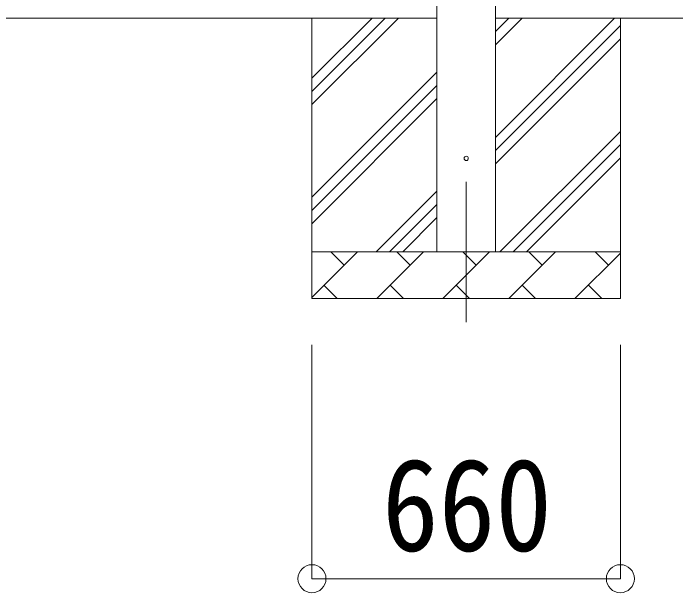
# Model space of a CAD drawing. Units: millimetres at full size, sheet at 1:60; details may follow other scales. Extents: x -16864 to 16864, y -11640 to 11640.
# Drawn here: x -7909 to -6491, y -8738 to -7498 of the extents above; entities that cross this region are included whole.
import ezdxf
from ezdxf.enums import TextEntityAlignment as Align

# ---------------------------------------------------------------- set-up
doc = ezdxf.new("R2010")
doc.units = ezdxf.units.MM
doc.header["$LTSCALE"] = 60
doc.header["$PDMODE"] = 32
doc.header["$PDSIZE"] = 60
doc.linetypes.add('CHAIN1', pattern=[8, 5, -1, 1, -1])
for name, color, linetype, lineweight in [('0-1_Defpoints', 7, 'CHAIN1', 9), ('0-2_TEXT1', 4, 'Continuous', 9), ('0-3_SHAPE', 7, 'Continuous', 9), ('0-8_TABLE1', 6, 'Continuous', 9)]:
    doc.layers.add(name, color=color, linetype=linetype, lineweight=lineweight)
doc.styles.add('ＭＳ ゴシック', font='')
doc.styles.get('ＭＳ ゴシック').set_extended_font_data('MS Gothic')

msp = doc.modelspace()

# ---------------------------------------------------------------- linework, layer by layer
at = {"layer": '0-1_Defpoints'}
msp.add_line((-6939.72, -7858.64), (-6939.72, -8207.64), dxfattribs=at)
at = {"layer": '0-2_TEXT1'}
for p, q in [((-7002.22, -8008.64), (-7002.22, -5153.64)), ((-6877.22, -5153.64), (-6877.22, -8008.64))]:
    msp.add_line(p, q, dxfattribs=at)
msp.add_circle((-6939.72, -7808.64), 4.5, dxfattribs=at)
at = {"layer": '0-3_SHAPE'}
for p, q in [((-7002.22, -7508.64), (-10350.22, -7508.64)), ((-7269.72, -7508.64), (-7269.72, -8108.64)), ((-7269.72, -7637.12), (-7141.24, -7508.64)), ((-7269.72, -7693.69), (-7084.67, -7508.64)), ((-7269.72, -7665.41), (-7112.95, -7508.64)), ((-6877.22, -7508.64), (-6107.22, -7508.64)), ((-6877.22, -7565.75), (-6820.11, -7508.64)), ((-6877.22, -7537.47), (-6848.4, -7508.64)), ((-6877.22, -7763.74), (-6622.12, -7508.64)), ((-6609.72, -7508.64), (-6609.72, -8108.64)), ((-6877.22, -7792.02), (-6609.72, -7524.52)), ((-6877.22, -7820.31), (-6609.72, -7552.81)), ((-7269.72, -7891.68), (-7002.22, -7624.18)), ((-7269.72, -7919.97), (-7002.22, -7652.47)), ((-7269.72, -7948.25), (-7002.22, -7680.75)), ((-6867.56, -8008.64), (-6609.72, -7750.8)), ((-6839.28, -8008.64), (-6609.72, -7779.08)), ((-6810.99, -8008.64), (-6609.72, -7807.37)), ((-7132.12, -8008.64), (-7002.22, -7878.74)), ((-7103.84, -8008.64), (-7002.22, -7907.02)), ((-7075.55, -8008.64), (-7002.22, -7935.31)), ((-7269.72, -8105.8), (-7172.56, -8008.64)), ((-7269.72, -8008.64), (-6609.72, -8008.64)), ((-7201.12, -8037.2), (-7229.67, -8008.64)), ((-7131.14, -8108.64), (-7031.14, -8008.64)), ((-7059.69, -8037.2), (-7088.25, -8008.64)), ((-6989.72, -8108.64), (-6889.72, -8008.64)), ((-6918.27, -8037.2), (-6946.83, -8008.64)), ((-6848.3, -8108.64), (-6748.3, -8008.64)), ((-6776.85, -8037.2), (-6805.41, -8008.64)), ((-6635.43, -8037.2), (-6663.98, -8008.64)), ((-6706.88, -8108.64), (-6609.72, -8011.48)), ((-7244.01, -8080.09), (-7215.46, -8108.64)), ((-7102.59, -8080.09), (-7074.03, -8108.64)), ((-6961.17, -8080.09), (-6932.61, -8108.64)), ((-6819.75, -8080.09), (-6791.19, -8108.64)), ((-6678.32, -8080.09), (-6649.77, -8108.64)), ((-6609.72, -8108.64), (-7269.72, -8108.64))]:
    msp.add_line(p, q, dxfattribs=at)
at = {"layer": '0-8_TABLE1'}
for p, q in [((-7269.72, -8707.64), (-7269.72, -8207.64)), ((-6609.72, -8707.64), (-6609.72, -8207.64)), ((-7269.72, -8707.64), (-6609.72, -8707.64))]:
    msp.add_line(p, q, dxfattribs=at)
for p in [(-7269.72, -8707.64), (-6609.72, -8707.64)]:
    msp.add_point(p, dxfattribs=at)

# ---------------------------------------------------------------- texts
at = {"layer": '0-8_TABLE1', "color": 7, "style": 'ＭＳ ゴシック', "width": 0.9}
msp.add_text('660', height=197.9, dxfattribs=at).set_placement((-7119.72, -8707.64), align=Align.BOTTOM_LEFT)

doc.saveas('drawing.dxf')
